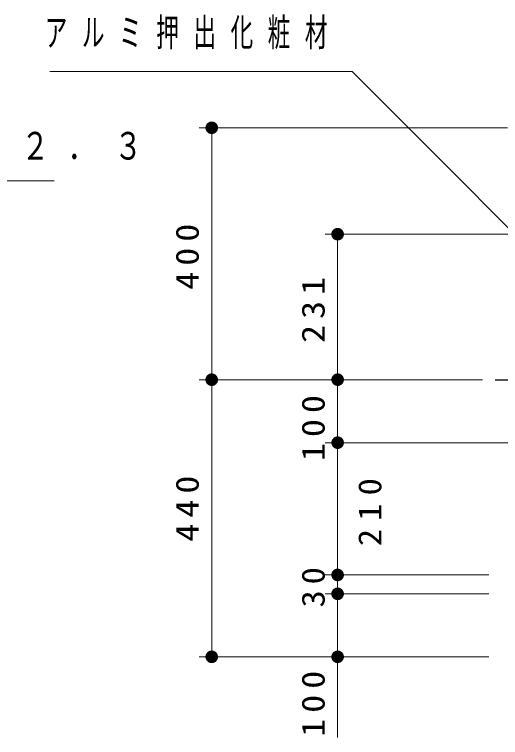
# Model space of a CAD drawing. Units: millimetres on the paper, with parts at other scales. Extents: x -365 to 0, y -26 to 257.
# Drawn here: x -238 to -199.4, y 66.1 to 123.5 of the extents above; entities that cross this region are included whole.
import ezdxf

# ---------------------------------------------------------------- set-up
doc = ezdxf.new("R2010")
doc.units = ezdxf.units.MM
doc.layers.add('LY_1', color=7, linetype='Continuous', lineweight=25)
doc.styles.add('ＭＳ ゴシック', font='')
doc.styles.get('ＭＳ ゴシック').set_extended_font_data('MS Gothic')

# ---------------------------------------------------------------- blocks, each defined once
blk = doc.blocks.new('filled_dot')
at = {"color": 0, "linetype": 'Continuous', "lineweight": -2, "const_width": 1.25}
blk.add_lwpolyline([(-0.625, 0, 1), (0.625, 0, 1)], format="xyb", close=True, dxfattribs=at)

msp = doc.modelspace()

# ---------------------------------------------------------------- linework, layer by layer
at = {"layer": 'LY_1', "lineweight": 13}
for p, q in [((-198.832, 114.521), (-223.332, 114.521)), ((-222.332, 94.521), (-222.332, 114.521)), ((-192.082, 106.071), (-213.332, 106.071)), ((-212.332, 94.521), (-212.332, 106.071)), ((-200.832, 94.521), (-223.332, 94.521)), ((-222.332, 72.521), (-222.332, 94.521)), ((-200.832, 94.521), (-213.332, 94.521)), ((-212.332, 89.521), (-212.332, 94.521)), ((-197.332, 89.521), (-213.332, 89.521)), ((-212.332, 79.021), (-212.332, 89.521)), ((-200.332, 79.021), (-213.332, 79.021)), ((-212.332, 77.521), (-212.332, 79.021)), ((-200.332, 77.521), (-213.332, 77.521)), ((-212.332, 66.112), (-212.332, 77.521)), ((-200.332, 72.521), (-223.332, 72.521))]:
    msp.add_line(p, q, dxfattribs=at)
at = {"layer": 'LY_1'}
msp.add_line((-199.832, 94.521), (-191.082, 94.521), dxfattribs=at)
at = {"layer": 'LY_1', "lineweight": 13}
for points in [[(-191.082, 98.886), (-211.173, 118.977), (-235.178, 118.977)], [(-280.032, 104.131), (-273.846, 110.318), (-234.846, 110.318)]]:
    msp.add_lwpolyline(points, dxfattribs=at)

# ---------------------------------------------------------------- block references
at = {"layer": 'LY_1', "lineweight": 13, "xscale": 0.4, "yscale": 0.4}
for p, rotation in [((-222.332, 114.521), 270), ((-212.332, 106.071), 270), ((-222.332, 94.521), 270), ((-212.332, 94.521), 90), ((-212.332, 94.521), 270), ((-212.332, 89.521), 90), ((-212.332, 89.521), 270), ((-212.332, 79.021), 90), ((-212.332, 79.021), 270), ((-212.332, 77.521), 270), ((-222.332, 72.521), 90), ((-212.332, 72.521), 90)]:
    msp.add_blockref('filled_dot', p, dxfattribs=dict(at, rotation=rotation))

# ---------------------------------------------------------------- texts
at = {"layer": 'LY_1', "char_height": 2.199, "attachment_point": 4, "style": 'ＭＳ ゴシック'}
for s, insert in [('\\T1.64;\\W0.6;アルミ押出化粧材', (-235.595, 121.977)), ('\\T1.64;\\W0.75;貫：□－４０×４０×２．３', (-274.346, 112.968))]:
    msp.add_mtext(s, dxfattribs=dict(at, insert=insert))
at = {"layer": 'LY_1', "char_height": 1.833, "rotation": 90, "style": 'ＭＳ ゴシック'}
for s, insert, attachment_point in [('\\T1.33;\\W1.15;400', (-223.332, 104.521), 8), ('\\T1.33;\\W1.15;231', (-213.332, 100.296), 8), ('\\T1.33;\\W1.15;100', (-213.332, 90.917), 8), ('\\T1.33;\\W1.15;440', (-223.332, 84.521), 8), ('\\T1.47;\\W1.1;210', (-208.832, 81.302), 7), ('\\T1.34;\\W1.1;30', (-213.332, 78.271), 8), ('\\T1.33;\\W1.15;100', (-213.332, 69.029), 8)]:
    msp.add_mtext(s, dxfattribs=dict(at, insert=insert, attachment_point=attachment_point))

doc.saveas('drawing.dxf')
